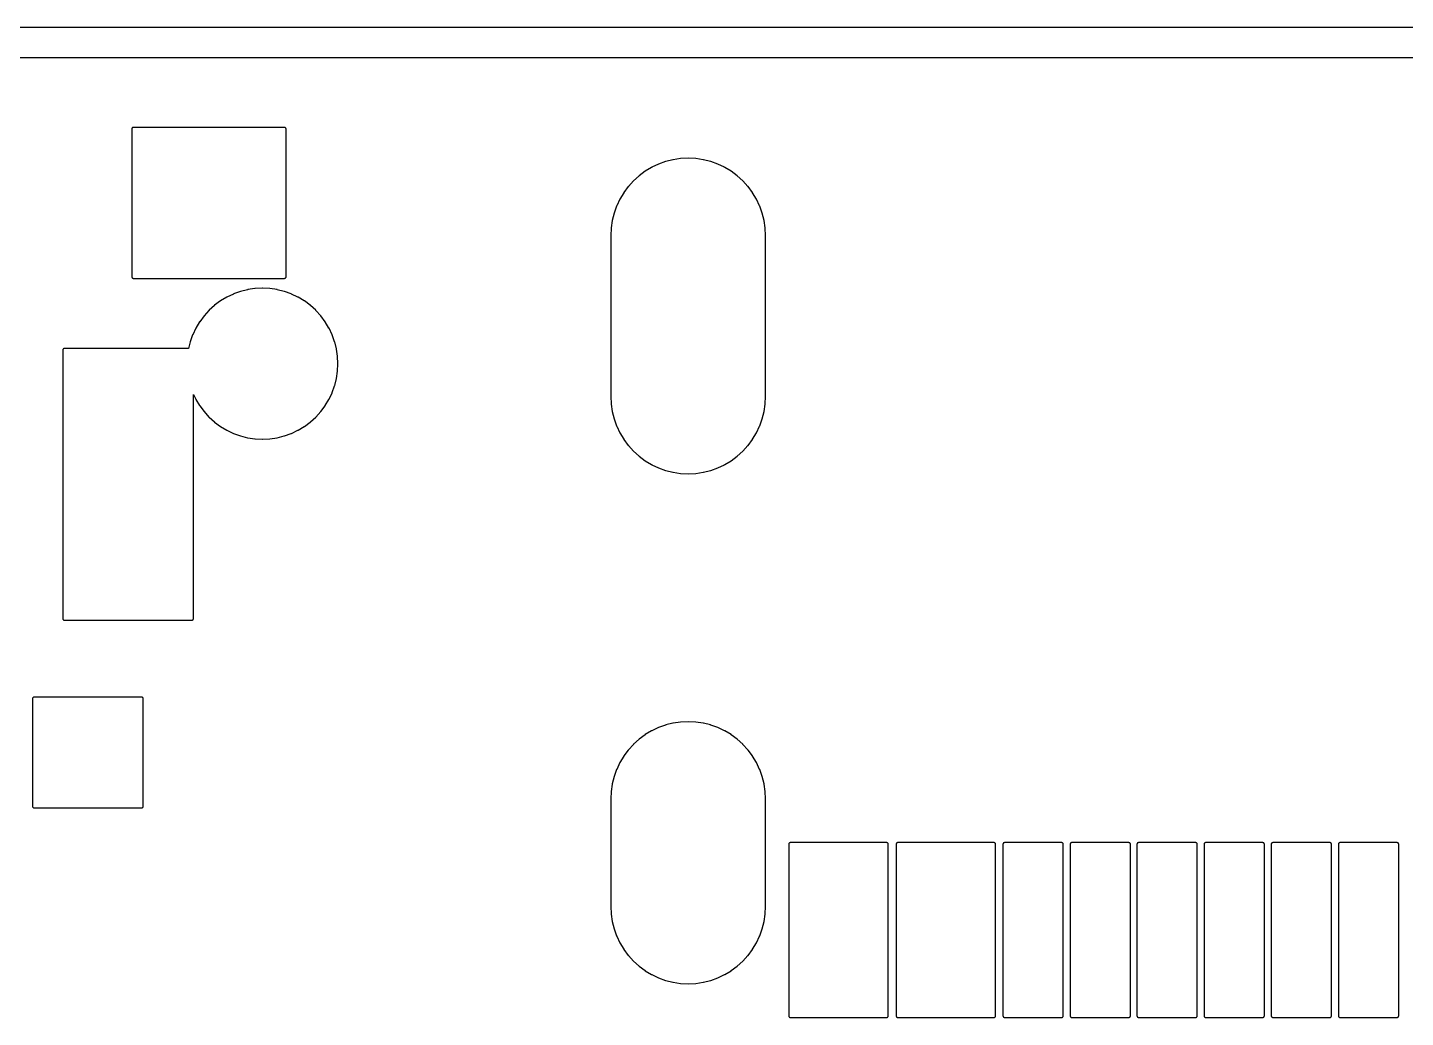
# Model space of a CAD drawing. Header units: inches. Extents: x -0.5 to 10, y -2.4 to 3.9.
# Drawn here: x 2.0377 to 2.4419, y 3.5722 to 3.8628 of the extents above; entities that cross this region are included whole.
import ezdxf

# ---------------------------------------------------------------- set-up
doc = ezdxf.new("R2010")
doc.units = ezdxf.units.IN

msp = doc.modelspace()

# ---------------------------------------------------------------- linework, layer by layer
for points in [[(4.8032, 3.86275), (0, 3.86275)], [(2.6495, 3.85385), (1.6205, 3.85385)]]:
    msp.add_lwpolyline(points)
for points in [[(2.068725, 3.789151), (2.068725, 3.789151), (2.06875, 3.78915), (2.11305, 3.78915), (2.113075, 3.789151), (2.113124, 3.789156), (2.113172, 3.789165), (2.113219, 3.789179), (2.113264, 3.789198), (2.113307, 3.789221), (2.113348, 3.789249), (2.113386, 3.78928), (2.11342, 3.789314), (2.113451, 3.789352), (2.113479, 3.789393), (2.113502, 3.789436), (2.113521, 3.789481), (2.113535, 3.789528), (2.113544, 3.789576), (2.113549, 3.789625), (2.11355, 3.78965), (2.11355, 3.83295), (2.113549, 3.832975), (2.113544, 3.833024), (2.113535, 3.833072), (2.113521, 3.833119), (2.113502, 3.833164), (2.113479, 3.833207), (2.113451, 3.833248), (2.11342, 3.833286), (2.113386, 3.83332), (2.113348, 3.833351), (2.113307, 3.833379), (2.113264, 3.833402), (2.113219, 3.833421), (2.113172, 3.833435), (2.113124, 3.833444), (2.113075, 3.833449), (2.11305, 3.83345), (2.06875, 3.83345), (2.068725, 3.833449), (2.068676, 3.833444), (2.068628, 3.833435), (2.068581, 3.833421), (2.068536, 3.833402), (2.068493, 3.833379), (2.068452, 3.833351), (2.068414, 3.83332), (2.06838, 3.833286), (2.068349, 3.833248), (2.068321, 3.833207), (2.068298, 3.833164), (2.068279, 3.833119), (2.068265, 3.833072), (2.068256, 3.833024), (2.068251, 3.832975), (2.06825, 3.83295), (2.06825, 3.78965), (2.068251, 3.789625), (2.068256, 3.789576), (2.068265, 3.789528), (2.068279, 3.789481), (2.068298, 3.789436), (2.068321, 3.789393), (2.068349, 3.789352), (2.06838, 3.789314), (2.068414, 3.78928), (2.068452, 3.789249), (2.068493, 3.789221), (2.068536, 3.789198), (2.068581, 3.789179), (2.068628, 3.789165), (2.068676, 3.789156)], [(2.231525, 3.731801), (2.233701, 3.731908), (2.233727, 3.73191), (2.233749, 3.731912), (2.235904, 3.732232), (2.235928, 3.732236), (2.235952, 3.732242), (2.238066, 3.732771), (2.238087, 3.732777), (2.238113, 3.732785), (2.240164, 3.733519), (2.24019, 3.733529), (2.240209, 3.733538), (2.242179, 3.734469), (2.242199, 3.734479), (2.242222, 3.734492), (2.244091, 3.735613), (2.244109, 3.735624), (2.244132, 3.73564), (2.245881, 3.736938), (2.245905, 3.736956), (2.245919, 3.736969), (2.247534, 3.738432), (2.247551, 3.738449), (2.247568, 3.738466), (2.249031, 3.740081), (2.249044, 3.740095), (2.249062, 3.740119), (2.25036, 3.741868), (2.250376, 3.741891), (2.250387, 3.741909), (2.251508, 3.743778), (2.251521, 3.743801), (2.251531, 3.743821), (2.252462, 3.745791), (2.252471, 3.74581), (2.252481, 3.745836), (2.253215, 3.747887), (2.253223, 3.747913), (2.253229, 3.747934), (2.253758, 3.750048), (2.253764, 3.750072), (2.253768, 3.750096), (2.254088, 3.752251), (2.25409, 3.752273), (2.254092, 3.752299), (2.254199, 3.754475), (2.2542, 3.75449), (2.2542, 3.7545), (2.2542, 3.8017), (2.2542, 3.80171), (2.254199, 3.801725), (2.254092, 3.803901), (2.25409, 3.803927), (2.254088, 3.803949), (2.253768, 3.806104), (2.253764, 3.806128), (2.253758, 3.806152), (2.253229, 3.808266), (2.253223, 3.808287), (2.253215, 3.808313), (2.252481, 3.810364), (2.252471, 3.81039), (2.252462, 3.810409), (2.251531, 3.812379), (2.251521, 3.812399), (2.251508, 3.812422), (2.250387, 3.814291), (2.250376, 3.814309), (2.25036, 3.814332), (2.249062, 3.816081), (2.249044, 3.816105), (2.249031, 3.816119), (2.247568, 3.817734), (2.247551, 3.817751), (2.247534, 3.817768), (2.245919, 3.819231), (2.245905, 3.819244), (2.245881, 3.819262), (2.244132, 3.82056), (2.244109, 3.820576), (2.244091, 3.820587), (2.242222, 3.821708), (2.242199, 3.821721), (2.242179, 3.821731), (2.240209, 3.822662), (2.24019, 3.822671), (2.240164, 3.822681), (2.238113, 3.823415), (2.238087, 3.823423), (2.238066, 3.823429), (2.235952, 3.823958), (2.235928, 3.823964), (2.235904, 3.823968), (2.233749, 3.824288), (2.233727, 3.82429), (2.233701, 3.824292), (2.231525, 3.824399), (2.2315, 3.8244), (2.231475, 3.824399), (2.229299, 3.824292), (2.229273, 3.82429), (2.229251, 3.824288), (2.227096, 3.823968), (2.227072, 3.823964), (2.227048, 3.823958), (2.224934, 3.823429), (2.224913, 3.823423), (2.224887, 3.823415), (2.222836, 3.822681), (2.22281, 3.822671), (2.222791, 3.822662), (2.220821, 3.821731), (2.220801, 3.821721), (2.220778, 3.821708), (2.218909, 3.820587), (2.218891, 3.820576), (2.218868, 3.82056), (2.217119, 3.819262), (2.217095, 3.819244), (2.217081, 3.819231), (2.215466, 3.817768), (2.215449, 3.817751), (2.215432, 3.817734), (2.213969, 3.816119), (2.213956, 3.816105), (2.213938, 3.816081), (2.21264, 3.814332), (2.212624, 3.814309), (2.212613, 3.814291), (2.211492, 3.812422), (2.211479, 3.812399), (2.211469, 3.812379), (2.210538, 3.810409), (2.210529, 3.81039), (2.210519, 3.810364), (2.209785, 3.808313), (2.209777, 3.808287), (2.209771, 3.808266), (2.209242, 3.806152), (2.209236, 3.806128), (2.209232, 3.806104), (2.208912, 3.803949), (2.20891, 3.803927), (2.208908, 3.803901), (2.208801, 3.801725), (2.2088, 3.80171), (2.2088, 3.8017), (2.2088, 3.7545), (2.2088, 3.75449), (2.208801, 3.754475), (2.208908, 3.752299), (2.20891, 3.752273), (2.208912, 3.752251), (2.209232, 3.750096), (2.209236, 3.750072), (2.209242, 3.750048), (2.209771, 3.747934), (2.209777, 3.747913), (2.209785, 3.747887), (2.210519, 3.745836), (2.210529, 3.74581), (2.210538, 3.745791), (2.211469, 3.743821), (2.211479, 3.743801), (2.211492, 3.743778), (2.212613, 3.741909), (2.212624, 3.741891), (2.21264, 3.741868), (2.213938, 3.740119), (2.213956, 3.740095), (2.213969, 3.740081), (2.215432, 3.738466), (2.215449, 3.738449), (2.215466, 3.738432), (2.217081, 3.736969), (2.217095, 3.736956), (2.217119, 3.736938), (2.218868, 3.73564), (2.218891, 3.735624), (2.218909, 3.735613), (2.220778, 3.734492), (2.220801, 3.734479), (2.220821, 3.734469), (2.222791, 3.733538), (2.22281, 3.733529), (2.222836, 3.733519), (2.224887, 3.732785), (2.224913, 3.732777), (2.224934, 3.732771), (2.227048, 3.732242), (2.227072, 3.732236), (2.227096, 3.732232), (2.229251, 3.731912), (2.229273, 3.73191), (2.229299, 3.731908), (2.231475, 3.731801), (2.2315, 3.7318)], [(2.048475, 3.688851), (2.048475, 3.688851), (2.0485, 3.68885), (2.0859, 3.68885), (2.085925, 3.688851), (2.085974, 3.688856), (2.086022, 3.688865), (2.086069, 3.688879), (2.086114, 3.688898), (2.086157, 3.688921), (2.086198, 3.688949), (2.086236, 3.68898), (2.08627, 3.689014), (2.086301, 3.689052), (2.086329, 3.689093), (2.086352, 3.689136), (2.086371, 3.689181), (2.086385, 3.689228), (2.086394, 3.689276), (2.086399, 3.689325), (2.0864, 3.68935), (2.0864, 3.755064), (2.087054, 3.75368), (2.087066, 3.753658), (2.087078, 3.753637), (2.08817, 3.751815), (2.088183, 3.751795), (2.088197, 3.751774), (2.089463, 3.750068), (2.089479, 3.750046), (2.089494, 3.75003), (2.090921, 3.748455), (2.090938, 3.748438), (2.090955, 3.748421), (2.09253, 3.746994), (2.092546, 3.746979), (2.092568, 3.746963), (2.094274, 3.745697), (2.094295, 3.745683), (2.094315, 3.74567), (2.096137, 3.744578), (2.096158, 3.744566), (2.09618, 3.744554), (2.098101, 3.743646), (2.098127, 3.743635), (2.098146, 3.743627), (2.100147, 3.742911), (2.100168, 3.742904), (2.100194, 3.742897), (2.102255, 3.742381), (2.102279, 3.742376), (2.102303, 3.742371), (2.104405, 3.74206), (2.104427, 3.742057), (2.104453, 3.742055), (2.106575, 3.741951), (2.1066, 3.74195), (2.106625, 3.741951), (2.108747, 3.742055), (2.108773, 3.742057), (2.108795, 3.74206), (2.110897, 3.742371), (2.110921, 3.742376), (2.110945, 3.742381), (2.113006, 3.742897), (2.113032, 3.742904), (2.113053, 3.742911), (2.115054, 3.743627), (2.115073, 3.743635), (2.115099, 3.743646), (2.11702, 3.744554), (2.117042, 3.744566), (2.117063, 3.744578), (2.118885, 3.74567), (2.118905, 3.745683), (2.118926, 3.745697), (2.120632, 3.746963), (2.120654, 3.746979), (2.12067, 3.746994), (2.122245, 3.748421), (2.122262, 3.748438), (2.122279, 3.748455), (2.123706, 3.75003), (2.123721, 3.750046), (2.123737, 3.750068), (2.125003, 3.751774), (2.125017, 3.751795), (2.12503, 3.751815), (2.126122, 3.753637), (2.126134, 3.753658), (2.126146, 3.75368), (2.127054, 3.755601), (2.127065, 3.755627), (2.127073, 3.755646), (2.127789, 3.757647), (2.127796, 3.757668), (2.127803, 3.757694), (2.128319, 3.759755), (2.128324, 3.759779), (2.128329, 3.759803), (2.12864, 3.761905), (2.128643, 3.761927), (2.128645, 3.761953), (2.128749, 3.764075), (2.12875, 3.7641), (2.128749, 3.764125), (2.128645, 3.766247), (2.128643, 3.766273), (2.12864, 3.766295), (2.128329, 3.768397), (2.128324, 3.768421), (2.128319, 3.768445), (2.127803, 3.770506), (2.127796, 3.770532), (2.127789, 3.770553), (2.127073, 3.772554), (2.127065, 3.772573), (2.127054, 3.772599), (2.126146, 3.77452), (2.126134, 3.774542), (2.126122, 3.774563), (2.12503, 3.776385), (2.125017, 3.776405), (2.125003, 3.776426), (2.123737, 3.778132), (2.123721, 3.778154), (2.123706, 3.77817), (2.122279, 3.779745), (2.122262, 3.779762), (2.122245, 3.779779), (2.12067, 3.781206), (2.120654, 3.781221), (2.120632, 3.781237), (2.118926, 3.782503), (2.118905, 3.782517), (2.118885, 3.78253), (2.117063, 3.783622), (2.117042, 3.783634), (2.11702, 3.783646), (2.115099, 3.784554), (2.115073, 3.784565), (2.115054, 3.784573), (2.113053, 3.785289), (2.113032, 3.785296), (2.113006, 3.785303), (2.110945, 3.785819), (2.110921, 3.785824), (2.110897, 3.785829), (2.108795, 3.78614), (2.108773, 3.786143), (2.108747, 3.786145), (2.106625, 3.786249), (2.1066, 3.78625), (2.106575, 3.786249), (2.104453, 3.786145), (2.104427, 3.786143), (2.104405, 3.78614), (2.102303, 3.785829), (2.102279, 3.785824), (2.102255, 3.785819), (2.100194, 3.785303), (2.100168, 3.785296), (2.100147, 3.785289), (2.098146, 3.784573), (2.098127, 3.784565), (2.098101, 3.784554), (2.09618, 3.783646), (2.096158, 3.783634), (2.096137, 3.783622), (2.094315, 3.78253), (2.094295, 3.782517), (2.094274, 3.782503), (2.092568, 3.781237), (2.092546, 3.781221), (2.09253, 3.781206), (2.090955, 3.779779), (2.090938, 3.779762), (2.090921, 3.779745), (2.089494, 3.77817), (2.089479, 3.778154), (2.089463, 3.778132), (2.088197, 3.776426), (2.088183, 3.776405), (2.08817, 3.776385), (2.087078, 3.774563), (2.087066, 3.774542), (2.087054, 3.77452), (2.086146, 3.772599), (2.086135, 3.772573), (2.086127, 3.772554), (2.085411, 3.770553), (2.085404, 3.770532), (2.085397, 3.770506), (2.084907, 3.76855), (2.0485, 3.76855), (2.048475, 3.768549), (2.048426, 3.768544), (2.048378, 3.768535), (2.048331, 3.768521), (2.048286, 3.768502), (2.048243, 3.768479), (2.048202, 3.768451), (2.048164, 3.76842), (2.04813, 3.768386), (2.048099, 3.768348), (2.048071, 3.768307), (2.048048, 3.768264), (2.048029, 3.768219), (2.048015, 3.768172), (2.048006, 3.768124), (2.048001, 3.768075), (2.048, 3.76805), (2.048, 3.68935), (2.048001, 3.689325), (2.048006, 3.689276), (2.048015, 3.689228), (2.048029, 3.689181), (2.048048, 3.689136), (2.048071, 3.689093), (2.048099, 3.689052), (2.04813, 3.689014), (2.048164, 3.68898), (2.048202, 3.688949), (2.048243, 3.688921), (2.048286, 3.688898), (2.048331, 3.688879), (2.048378, 3.688865), (2.048426, 3.688856)], [(2.039625, 3.633751), (2.039625, 3.633751), (2.03965, 3.63375), (2.07115, 3.63375), (2.071175, 3.633751), (2.071224, 3.633756), (2.071272, 3.633765), (2.071319, 3.633779), (2.071364, 3.633798), (2.071407, 3.633821), (2.071448, 3.633849), (2.071486, 3.63388), (2.07152, 3.633914), (2.071551, 3.633952), (2.071579, 3.633993), (2.071602, 3.634036), (2.071621, 3.634081), (2.071635, 3.634128), (2.071644, 3.634176), (2.071649, 3.634225), (2.07165, 3.63425), (2.07165, 3.66575), (2.071649, 3.665775), (2.071644, 3.665824), (2.071635, 3.665872), (2.071621, 3.665919), (2.071602, 3.665964), (2.071579, 3.666007), (2.071551, 3.666048), (2.07152, 3.666086), (2.071486, 3.66612), (2.071448, 3.666151), (2.071407, 3.666179), (2.071364, 3.666202), (2.071319, 3.666221), (2.071272, 3.666235), (2.071224, 3.666244), (2.071175, 3.666249), (2.07115, 3.66625), (2.03965, 3.66625), (2.039625, 3.666249), (2.039576, 3.666244), (2.039528, 3.666235), (2.039481, 3.666221), (2.039436, 3.666202), (2.039393, 3.666179), (2.039352, 3.666151), (2.039314, 3.66612), (2.03928, 3.666086), (2.039249, 3.666048), (2.039221, 3.666007), (2.039198, 3.665964), (2.039179, 3.665919), (2.039165, 3.665872), (2.039156, 3.665824), (2.039151, 3.665775), (2.03915, 3.66575), (2.03915, 3.63425), (2.039151, 3.634225), (2.039156, 3.634176), (2.039165, 3.634128), (2.039179, 3.634081), (2.039198, 3.634036), (2.039221, 3.633993), (2.039249, 3.633952), (2.03928, 3.633914), (2.039314, 3.63388), (2.039352, 3.633849), (2.039393, 3.633821), (2.039436, 3.633798), (2.039481, 3.633779), (2.039528, 3.633765), (2.039576, 3.633756)], [(2.231525, 3.582151), (2.233701, 3.582258), (2.233727, 3.58226), (2.233749, 3.582262), (2.235904, 3.582582), (2.235928, 3.582586), (2.235952, 3.582592), (2.238066, 3.583121), (2.238087, 3.583127), (2.238113, 3.583135), (2.240164, 3.583869), (2.24019, 3.583879), (2.240209, 3.583888), (2.242179, 3.584819), (2.242199, 3.584829), (2.242222, 3.584842), (2.244091, 3.585963), (2.244109, 3.585974), (2.244132, 3.58599), (2.245881, 3.587288), (2.245905, 3.587306), (2.245919, 3.587319), (2.247534, 3.588782), (2.247551, 3.588799), (2.247568, 3.588816), (2.249031, 3.590431), (2.249044, 3.590445), (2.249062, 3.590469), (2.25036, 3.592218), (2.250376, 3.592241), (2.250387, 3.592259), (2.251508, 3.594128), (2.251521, 3.594151), (2.251531, 3.594171), (2.252462, 3.596141), (2.252471, 3.59616), (2.252481, 3.596186), (2.253215, 3.598237), (2.253223, 3.598263), (2.253229, 3.598284), (2.253758, 3.600398), (2.253764, 3.600422), (2.253768, 3.600446), (2.254088, 3.602601), (2.25409, 3.602623), (2.254092, 3.602649), (2.254199, 3.604825), (2.2542, 3.60484), (2.2542, 3.60485), (2.2542, 3.63635), (2.2542, 3.63636), (2.254199, 3.636375), (2.254092, 3.638551), (2.25409, 3.638577), (2.254088, 3.638599), (2.253768, 3.640754), (2.253764, 3.640778), (2.253758, 3.640802), (2.253229, 3.642916), (2.253223, 3.642937), (2.253215, 3.642963), (2.252481, 3.645014), (2.252471, 3.64504), (2.252462, 3.645059), (2.251531, 3.647029), (2.251521, 3.647049), (2.251508, 3.647072), (2.250387, 3.648941), (2.250376, 3.648959), (2.25036, 3.648982), (2.249062, 3.650731), (2.249044, 3.650755), (2.249031, 3.650769), (2.247568, 3.652384), (2.247551, 3.652401), (2.247534, 3.652418), (2.245919, 3.653881), (2.245905, 3.653894), (2.245881, 3.653912), (2.244132, 3.65521), (2.244109, 3.655226), (2.244091, 3.655237), (2.242222, 3.656358), (2.242199, 3.656371), (2.242179, 3.656381), (2.240209, 3.657312), (2.24019, 3.657321), (2.240164, 3.657331), (2.238113, 3.658065), (2.238087, 3.658073), (2.238066, 3.658079), (2.235952, 3.658608), (2.235928, 3.658614), (2.235904, 3.658618), (2.233749, 3.658938), (2.233727, 3.65894), (2.233701, 3.658942), (2.231525, 3.659049), (2.2315, 3.65905), (2.231475, 3.659049), (2.229299, 3.658942), (2.229273, 3.65894), (2.229251, 3.658938), (2.227096, 3.658618), (2.227072, 3.658614), (2.227048, 3.658608), (2.224934, 3.658079), (2.224913, 3.658073), (2.224887, 3.658065), (2.222836, 3.657331), (2.22281, 3.657321), (2.222791, 3.657312), (2.220821, 3.656381), (2.220801, 3.656371), (2.220778, 3.656358), (2.218909, 3.655237), (2.218891, 3.655226), (2.218868, 3.65521), (2.217119, 3.653912), (2.217095, 3.653894), (2.217081, 3.653881), (2.215466, 3.652418), (2.215449, 3.652401), (2.215432, 3.652384), (2.213969, 3.650769), (2.213956, 3.650755), (2.213938, 3.650731), (2.21264, 3.648982), (2.212624, 3.648959), (2.212613, 3.648941), (2.211492, 3.647072), (2.211479, 3.647049), (2.211469, 3.647029), (2.210538, 3.645059), (2.210529, 3.64504), (2.210519, 3.645014), (2.209785, 3.642963), (2.209777, 3.642937), (2.209771, 3.642916), (2.209242, 3.640802), (2.209236, 3.640778), (2.209232, 3.640754), (2.208912, 3.638599), (2.20891, 3.638577), (2.208908, 3.638551), (2.208801, 3.636375), (2.2088, 3.63636), (2.2088, 3.63635), (2.2088, 3.60485), (2.2088, 3.60484), (2.208801, 3.604825), (2.208908, 3.602649), (2.20891, 3.602623), (2.208912, 3.602601), (2.209232, 3.600446), (2.209236, 3.600422), (2.209242, 3.600398), (2.209771, 3.598284), (2.209777, 3.598263), (2.209785, 3.598237), (2.210519, 3.596186), (2.210529, 3.59616), (2.210538, 3.596141), (2.211469, 3.594171), (2.211479, 3.594151), (2.211492, 3.594128), (2.212613, 3.592259), (2.212624, 3.592241), (2.21264, 3.592218), (2.213938, 3.590469), (2.213956, 3.590445), (2.213969, 3.590431), (2.215432, 3.588816), (2.215449, 3.588799), (2.215466, 3.588782), (2.217081, 3.587319), (2.217095, 3.587306), (2.217119, 3.587288), (2.218868, 3.58599), (2.218891, 3.585974), (2.218909, 3.585963), (2.220778, 3.584842), (2.220801, 3.584829), (2.220821, 3.584819), (2.222791, 3.583888), (2.22281, 3.583879), (2.222836, 3.583869), (2.224887, 3.583135), (2.224913, 3.583127), (2.224934, 3.583121), (2.227048, 3.582592), (2.227072, 3.582586), (2.227096, 3.582582), (2.229251, 3.582262), (2.229273, 3.58226), (2.229299, 3.582258), (2.231475, 3.582151), (2.2315, 3.58215)], [(2.261475, 3.572251), (2.261475, 3.572251), (2.2615, 3.57225), (2.2897, 3.57225), (2.289725, 3.572251), (2.289774, 3.572256), (2.289822, 3.572265), (2.289869, 3.572279), (2.289914, 3.572298), (2.289957, 3.572321), (2.289998, 3.572349), (2.290036, 3.57238), (2.29007, 3.572414), (2.290101, 3.572452), (2.290129, 3.572493), (2.290152, 3.572536), (2.290171, 3.572581), (2.290185, 3.572628), (2.290194, 3.572676), (2.290199, 3.572725), (2.2902, 3.57275), (2.2902, 3.62305), (2.290199, 3.623075), (2.290194, 3.623124), (2.290185, 3.623172), (2.290171, 3.623219), (2.290152, 3.623264), (2.290129, 3.623307), (2.290101, 3.623348), (2.29007, 3.623386), (2.290036, 3.62342), (2.289998, 3.623451), (2.289957, 3.623479), (2.289914, 3.623502), (2.289869, 3.623521), (2.289822, 3.623535), (2.289774, 3.623544), (2.289725, 3.623549), (2.2897, 3.62355), (2.2615, 3.62355), (2.261475, 3.623549), (2.261426, 3.623544), (2.261378, 3.623535), (2.261331, 3.623521), (2.261286, 3.623502), (2.261243, 3.623479), (2.261202, 3.623451), (2.261164, 3.62342), (2.26113, 3.623386), (2.261099, 3.623348), (2.261071, 3.623307), (2.261048, 3.623264), (2.261029, 3.623219), (2.261015, 3.623172), (2.261006, 3.623124), (2.261001, 3.623075), (2.261, 3.62305), (2.261, 3.57275), (2.261001, 3.572725), (2.261006, 3.572676), (2.261015, 3.572628), (2.261029, 3.572581), (2.261048, 3.572536), (2.261071, 3.572493), (2.261099, 3.572452), (2.26113, 3.572414), (2.261164, 3.57238), (2.261202, 3.572349), (2.261243, 3.572321), (2.261286, 3.572298), (2.261331, 3.572279), (2.261378, 3.572265), (2.261426, 3.572256)], [(2.292975, 3.572251), (2.292975, 3.572251), (2.293, 3.57225), (2.3212, 3.57225), (2.321225, 3.572251), (2.321274, 3.572256), (2.321322, 3.572265), (2.321369, 3.572279), (2.321414, 3.572298), (2.321457, 3.572321), (2.321498, 3.572349), (2.321536, 3.57238), (2.32157, 3.572414), (2.321601, 3.572452), (2.321629, 3.572493), (2.321652, 3.572536), (2.321671, 3.572581), (2.321685, 3.572628), (2.321694, 3.572676), (2.321699, 3.572725), (2.3217, 3.57275), (2.3217, 3.62305), (2.321699, 3.623075), (2.321694, 3.623124), (2.321685, 3.623172), (2.321671, 3.623219), (2.321652, 3.623264), (2.321629, 3.623307), (2.321601, 3.623348), (2.32157, 3.623386), (2.321536, 3.62342), (2.321498, 3.623451), (2.321457, 3.623479), (2.321414, 3.623502), (2.321369, 3.623521), (2.321322, 3.623535), (2.321274, 3.623544), (2.321225, 3.623549), (2.3212, 3.62355), (2.293, 3.62355), (2.292975, 3.623549), (2.292926, 3.623544), (2.292878, 3.623535), (2.292831, 3.623521), (2.292786, 3.623502), (2.292743, 3.623479), (2.292702, 3.623451), (2.292664, 3.62342), (2.29263, 3.623386), (2.292599, 3.623348), (2.292571, 3.623307), (2.292548, 3.623264), (2.292529, 3.623219), (2.292515, 3.623172), (2.292506, 3.623124), (2.292501, 3.623075), (2.2925, 3.62305), (2.2925, 3.57275), (2.292501, 3.572725), (2.292506, 3.572676), (2.292515, 3.572628), (2.292529, 3.572581), (2.292548, 3.572536), (2.292571, 3.572493), (2.292599, 3.572452), (2.29263, 3.572414), (2.292664, 3.57238), (2.292702, 3.572349), (2.292743, 3.572321), (2.292786, 3.572298), (2.292831, 3.572279), (2.292878, 3.572265), (2.292926, 3.572256)], [(2.324325, 3.572251), (2.324325, 3.572251), (2.32435, 3.57225), (2.34105, 3.57225), (2.341075, 3.572251), (2.341124, 3.572256), (2.341172, 3.572265), (2.341219, 3.572279), (2.341264, 3.572298), (2.341307, 3.572321), (2.341348, 3.572349), (2.341386, 3.57238), (2.34142, 3.572414), (2.341451, 3.572452), (2.341479, 3.572493), (2.341502, 3.572536), (2.341521, 3.572581), (2.341535, 3.572628), (2.341544, 3.572676), (2.341549, 3.572725), (2.34155, 3.57275), (2.34155, 3.62305), (2.341549, 3.623075), (2.341544, 3.623124), (2.341535, 3.623172), (2.341521, 3.623219), (2.341502, 3.623264), (2.341479, 3.623307), (2.341451, 3.623348), (2.34142, 3.623386), (2.341386, 3.62342), (2.341348, 3.623451), (2.341307, 3.623479), (2.341264, 3.623502), (2.341219, 3.623521), (2.341172, 3.623535), (2.341124, 3.623544), (2.341075, 3.623549), (2.34105, 3.62355), (2.32435, 3.62355), (2.324325, 3.623549), (2.324276, 3.623544), (2.324228, 3.623535), (2.324181, 3.623521), (2.324136, 3.623502), (2.324093, 3.623479), (2.324052, 3.623451), (2.324014, 3.62342), (2.32398, 3.623386), (2.323949, 3.623348), (2.323921, 3.623307), (2.323898, 3.623264), (2.323879, 3.623219), (2.323865, 3.623172), (2.323856, 3.623124), (2.323851, 3.623075), (2.32385, 3.62305), (2.32385, 3.57275), (2.323851, 3.572725), (2.323856, 3.572676), (2.323865, 3.572628), (2.323879, 3.572581), (2.323898, 3.572536), (2.323921, 3.572493), (2.323949, 3.572452), (2.32398, 3.572414), (2.324014, 3.57238), (2.324052, 3.572349), (2.324093, 3.572321), (2.324136, 3.572298), (2.324181, 3.572279), (2.324228, 3.572265), (2.324276, 3.572256)], [(2.344025, 3.572251), (2.344025, 3.572251), (2.34405, 3.57225), (2.36075, 3.57225), (2.360775, 3.572251), (2.360824, 3.572256), (2.360872, 3.572265), (2.360919, 3.572279), (2.360964, 3.572298), (2.361007, 3.572321), (2.361048, 3.572349), (2.361086, 3.57238), (2.36112, 3.572414), (2.361151, 3.572452), (2.361179, 3.572493), (2.361202, 3.572536), (2.361221, 3.572581), (2.361235, 3.572628), (2.361244, 3.572676), (2.361249, 3.572725), (2.36125, 3.57275), (2.36125, 3.62305), (2.361249, 3.623075), (2.361244, 3.623124), (2.361235, 3.623172), (2.361221, 3.623219), (2.361202, 3.623264), (2.361179, 3.623307), (2.361151, 3.623348), (2.36112, 3.623386), (2.361086, 3.62342), (2.361048, 3.623451), (2.361007, 3.623479), (2.360964, 3.623502), (2.360919, 3.623521), (2.360872, 3.623535), (2.360824, 3.623544), (2.360775, 3.623549), (2.36075, 3.62355), (2.34405, 3.62355), (2.344025, 3.623549), (2.343976, 3.623544), (2.343928, 3.623535), (2.343881, 3.623521), (2.343836, 3.623502), (2.343793, 3.623479), (2.343752, 3.623451), (2.343714, 3.62342), (2.34368, 3.623386), (2.343649, 3.623348), (2.343621, 3.623307), (2.343598, 3.623264), (2.343579, 3.623219), (2.343565, 3.623172), (2.343556, 3.623124), (2.343551, 3.623075), (2.34355, 3.62305), (2.34355, 3.57275), (2.343551, 3.572725), (2.343556, 3.572676), (2.343565, 3.572628), (2.343579, 3.572581), (2.343598, 3.572536), (2.343621, 3.572493), (2.343649, 3.572452), (2.34368, 3.572414), (2.343714, 3.57238), (2.343752, 3.572349), (2.343793, 3.572321), (2.343836, 3.572298), (2.343881, 3.572279), (2.343928, 3.572265), (2.343976, 3.572256)], [(2.363625, 3.572251), (2.363625, 3.572251), (2.36365, 3.57225), (2.38035, 3.57225), (2.380375, 3.572251), (2.380424, 3.572256), (2.380472, 3.572265), (2.380519, 3.572279), (2.380564, 3.572298), (2.380607, 3.572321), (2.380648, 3.572349), (2.380686, 3.57238), (2.38072, 3.572414), (2.380751, 3.572452), (2.380779, 3.572493), (2.380802, 3.572536), (2.380821, 3.572581), (2.380835, 3.572628), (2.380844, 3.572676), (2.380849, 3.572725), (2.38085, 3.57275), (2.38085, 3.62305), (2.380849, 3.623075), (2.380844, 3.623124), (2.380835, 3.623172), (2.380821, 3.623219), (2.380802, 3.623264), (2.380779, 3.623307), (2.380751, 3.623348), (2.38072, 3.623386), (2.380686, 3.62342), (2.380648, 3.623451), (2.380607, 3.623479), (2.380564, 3.623502), (2.380519, 3.623521), (2.380472, 3.623535), (2.380424, 3.623544), (2.380375, 3.623549), (2.38035, 3.62355), (2.36365, 3.62355), (2.363625, 3.623549), (2.363576, 3.623544), (2.363528, 3.623535), (2.363481, 3.623521), (2.363436, 3.623502), (2.363393, 3.623479), (2.363352, 3.623451), (2.363314, 3.62342), (2.36328, 3.623386), (2.363249, 3.623348), (2.363221, 3.623307), (2.363198, 3.623264), (2.363179, 3.623219), (2.363165, 3.623172), (2.363156, 3.623124), (2.363151, 3.623075), (2.36315, 3.62305), (2.36315, 3.57275), (2.363151, 3.572725), (2.363156, 3.572676), (2.363165, 3.572628), (2.363179, 3.572581), (2.363198, 3.572536), (2.363221, 3.572493), (2.363249, 3.572452), (2.36328, 3.572414), (2.363314, 3.57238), (2.363352, 3.572349), (2.363393, 3.572321), (2.363436, 3.572298), (2.363481, 3.572279), (2.363528, 3.572265), (2.363576, 3.572256)], [(2.383325, 3.572251), (2.383325, 3.572251), (2.38335, 3.57225), (2.40005, 3.57225), (2.400075, 3.572251), (2.400124, 3.572256), (2.400172, 3.572265), (2.400219, 3.572279), (2.400264, 3.572298), (2.400307, 3.572321), (2.400348, 3.572349), (2.400386, 3.57238), (2.40042, 3.572414), (2.400451, 3.572452), (2.400479, 3.572493), (2.400502, 3.572536), (2.400521, 3.572581), (2.400535, 3.572628), (2.400544, 3.572676), (2.400549, 3.572725), (2.40055, 3.57275), (2.40055, 3.62305), (2.400549, 3.623075), (2.400544, 3.623124), (2.400535, 3.623172), (2.400521, 3.623219), (2.400502, 3.623264), (2.400479, 3.623307), (2.400451, 3.623348), (2.40042, 3.623386), (2.400386, 3.62342), (2.400348, 3.623451), (2.400307, 3.623479), (2.400264, 3.623502), (2.400219, 3.623521), (2.400172, 3.623535), (2.400124, 3.623544), (2.400075, 3.623549), (2.40005, 3.62355), (2.38335, 3.62355), (2.383325, 3.623549), (2.383276, 3.623544), (2.383228, 3.623535), (2.383181, 3.623521), (2.383136, 3.623502), (2.383093, 3.623479), (2.383052, 3.623451), (2.383014, 3.62342), (2.38298, 3.623386), (2.382949, 3.623348), (2.382921, 3.623307), (2.382898, 3.623264), (2.382879, 3.623219), (2.382865, 3.623172), (2.382856, 3.623124), (2.382851, 3.623075), (2.38285, 3.62305), (2.38285, 3.57275), (2.382851, 3.572725), (2.382856, 3.572676), (2.382865, 3.572628), (2.382879, 3.572581), (2.382898, 3.572536), (2.382921, 3.572493), (2.382949, 3.572452), (2.38298, 3.572414), (2.383014, 3.57238), (2.383052, 3.572349), (2.383093, 3.572321), (2.383136, 3.572298), (2.383181, 3.572279), (2.383228, 3.572265), (2.383276, 3.572256)], [(2.403025, 3.572251), (2.403025, 3.572251), (2.40305, 3.57225), (2.41975, 3.57225), (2.419775, 3.572251), (2.419824, 3.572256), (2.419872, 3.572265), (2.419919, 3.572279), (2.419964, 3.572298), (2.420007, 3.572321), (2.420048, 3.572349), (2.420086, 3.57238), (2.42012, 3.572414), (2.420151, 3.572452), (2.420179, 3.572493), (2.420202, 3.572536), (2.420221, 3.572581), (2.420235, 3.572628), (2.420244, 3.572676), (2.420249, 3.572725), (2.42025, 3.57275), (2.42025, 3.62305), (2.420249, 3.623075), (2.420244, 3.623124), (2.420235, 3.623172), (2.420221, 3.623219), (2.420202, 3.623264), (2.420179, 3.623307), (2.420151, 3.623348), (2.42012, 3.623386), (2.420086, 3.62342), (2.420048, 3.623451), (2.420007, 3.623479), (2.419964, 3.623502), (2.419919, 3.623521), (2.419872, 3.623535), (2.419824, 3.623544), (2.419775, 3.623549), (2.41975, 3.62355), (2.40305, 3.62355), (2.403025, 3.623549), (2.402976, 3.623544), (2.402928, 3.623535), (2.402881, 3.623521), (2.402836, 3.623502), (2.402793, 3.623479), (2.402752, 3.623451), (2.402714, 3.62342), (2.40268, 3.623386), (2.402649, 3.623348), (2.402621, 3.623307), (2.402598, 3.623264), (2.402579, 3.623219), (2.402565, 3.623172), (2.402556, 3.623124), (2.402551, 3.623075), (2.40255, 3.62305), (2.40255, 3.57275), (2.402551, 3.572725), (2.402556, 3.572676), (2.402565, 3.572628), (2.402579, 3.572581), (2.402598, 3.572536), (2.402621, 3.572493), (2.402649, 3.572452), (2.40268, 3.572414), (2.402714, 3.57238), (2.402752, 3.572349), (2.402793, 3.572321), (2.402836, 3.572298), (2.402881, 3.572279), (2.402928, 3.572265), (2.402976, 3.572256)], [(2.422725, 3.572251), (2.422725, 3.572251), (2.42275, 3.57225), (2.43945, 3.57225), (2.439475, 3.572251), (2.439524, 3.572256), (2.439572, 3.572265), (2.439619, 3.572279), (2.439664, 3.572298), (2.439707, 3.572321), (2.439748, 3.572349), (2.439786, 3.57238), (2.43982, 3.572414), (2.439851, 3.572452), (2.439879, 3.572493), (2.439902, 3.572536), (2.439921, 3.572581), (2.439935, 3.572628), (2.439944, 3.572676), (2.439949, 3.572725), (2.43995, 3.57275), (2.43995, 3.62305), (2.439949, 3.623075), (2.439944, 3.623124), (2.439935, 3.623172), (2.439921, 3.623219), (2.439902, 3.623264), (2.439879, 3.623307), (2.439851, 3.623348), (2.43982, 3.623386), (2.439786, 3.62342), (2.439748, 3.623451), (2.439707, 3.623479), (2.439664, 3.623502), (2.439619, 3.623521), (2.439572, 3.623535), (2.439524, 3.623544), (2.439475, 3.623549), (2.43945, 3.62355), (2.42275, 3.62355), (2.422725, 3.623549), (2.422676, 3.623544), (2.422628, 3.623535), (2.422581, 3.623521), (2.422536, 3.623502), (2.422493, 3.623479), (2.422452, 3.623451), (2.422414, 3.62342), (2.42238, 3.623386), (2.422349, 3.623348), (2.422321, 3.623307), (2.422298, 3.623264), (2.422279, 3.623219), (2.422265, 3.623172), (2.422256, 3.623124), (2.422251, 3.623075), (2.42225, 3.62305), (2.42225, 3.57275), (2.422251, 3.572725), (2.422256, 3.572676), (2.422265, 3.572628), (2.422279, 3.572581), (2.422298, 3.572536), (2.422321, 3.572493), (2.422349, 3.572452), (2.42238, 3.572414), (2.422414, 3.57238), (2.422452, 3.572349), (2.422493, 3.572321), (2.422536, 3.572298), (2.422581, 3.572279), (2.422628, 3.572265), (2.422676, 3.572256)]]:
    msp.add_lwpolyline(points, close=True)

doc.saveas('drawing.dxf')
